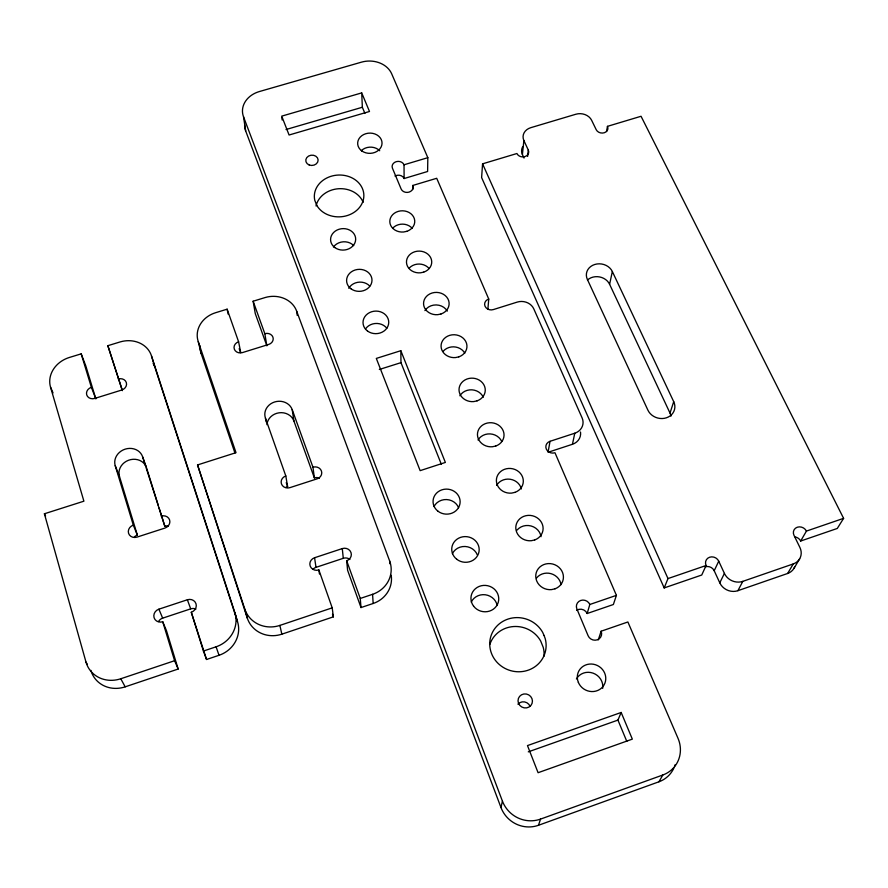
<?xml version="1.0" encoding="UTF-8"?>
<svg xmlns="http://www.w3.org/2000/svg" width="888" height="888" viewBox="0 0 888 888"><rect width="100%" height="100%" fill="white"/><g stroke="black" fill="none" stroke-linecap="round" stroke-linejoin="round"><path stroke-width="1.33" d="M412.765 189.533L412.765 185.47L436.707 178.288L488.744 299.067L487.901 309.046M673.903 767.976A29.304 27.506 39.2 0 1 658.918 781.795L538.494 825.274A29.315 28.405 45.2 0 1 500.987 807.536L245.687 130.958L243.523 116.794A24.154 19.791 -5.5 0 1 259.396 91.542L361.449 62.16A23.887 19.469 -1.7 0 1 391.708 73.871L427.827 157.687L427.605 171.495L404.118 178.532A6.061 5.095 -0.7 0 0 394.994 176.057M523.887 140.548L528.305 150.105A6.116 5.084 4.3 0 1 524.83 156.621A6.116 5.084 4.3 0 1 516.905 153.524L482.561 163.836L481.618 177.589L664.18 587.934L701.742 575.024L706.093 565.501A7.037 6.36 25 0 1 709.601 557.231A7.037 6.36 25 0 1 718.736 561.172L724.408 573.415A14.141 12.71 26.3 0 0 742.812 581.363L793.273 563.924A14.141 12.543 27 0 0 799.888 547.43L794.005 535.364A7.037 6.205 26.4 0 1 797.28 527.228A7.037 6.205 26.4 0 1 806.437 531.091L843.6 518.348L641.047 116.273L607.47 126.351A6.094 5.006 7.1 0 1 604.173 132.778A6.094 5.006 7.1 0 1 596.225 129.726L591.63 120.28A12.155 9.99 6.2 0 0 575.846 114.241L530.802 127.672A12.188 10.079 4.7 0 0 523.887 140.548L522.41 154.512L524.042 158.064M527.616 156.421L528.305 150.105M488.744 299.067A6.405 5.583 4.2 0 0 485.026 306.205A6.405 5.583 4.2 0 0 493.284 309.601L517.216 302.098A12.854 11.211 6 0 1 533.799 308.891L582.095 417.893A13.309 11.921 10.9 0 1 574.78 433.222L550.038 441.303L548.051 452.281L572.449 444.278A13.12 11.788 11.1 0 0 580.519 432.023M606.537 131.48L607.47 126.351M572.449 444.278L574.78 433.222M670.973 416.139A13.964 12.343 15.5 0 0 670.007 413.087L609.601 284.293L612.343 271.539A13.553 11.622 9.1 0 0 594.727 264.491A13.553 11.622 9.1 0 0 587.345 279.376L647.885 410.123A14.164 12.476 15.3 0 0 666.377 417.815A14.164 12.476 15.3 0 0 673.715 401.676L612.343 271.539M500.987 807.536L502.419 801.109L243.523 116.794M576.645 610.322A6.938 6.494 21.2 0 1 587.157 613.519L589.821 604.484L616.416 595.36L554.967 452.747A6.704 6.05 10.5 0 1 546.298 449.062A6.704 6.05 10.5 0 1 550.038 441.303M670.007 413.087L673.715 401.676M598.268 639.926L601.12 631.224L627.883 621.977L677.999 738.283A29.759 27.894 38.4 0 1 662.848 774.991L658.918 781.795M538.494 825.274L540.537 819.102L662.848 774.991M616.416 595.36L613.364 604.517L587.157 613.519M664.18 587.934L667.987 578.576L482.561 163.836M626.817 741.402L617.937 720.101L621.167 712.465L527.483 745.587L538.084 772.715L632.334 739.127L621.167 712.465M794.671 566.91A13.942 12.388 27.4 0 1 787.634 573.47L737.895 590.687A13.931 12.554 26.7 0 1 719.78 582.839L714.207 570.74L718.736 561.172M719.78 582.839L724.408 573.415M737.895 590.687L742.812 581.363M795.093 536.951A6.938 6.127 26.8 0 1 800.654 541.036L806.437 531.091M787.634 573.47L793.273 563.924M793.961 568.375L799.688 558.763M843.6 518.348L837.295 528.449L800.654 541.036M528.282 751.859L617.937 720.101M667.987 578.576L706.093 565.501M81.185 353.857L91.375 387.346L95.849 398.89L85.759 365.756L81.185 353.857L69.375 357.464A26.54 22.944 -18.3 0 0 50.527 387.135L83.894 501.187L44.4 513.775L85.992 662.071A28.893 26.518 -31.4 0 0 120.779 678.754L174.592 660.716L178.166 669.03L125.186 686.835A28.46 26.174 -31.9 0 1 91.397 671.939M178.166 669.03L166.433 630.547L162.726 621.733A7.093 6.549 -26.4 0 1 154.079 617.682A7.093 6.549 -26.4 0 1 158.897 609.179L187.368 599.766A7.06 6.538 -24 0 1 196.015 603.796A7.06 6.538 -24 0 1 191.286 612.254L203.419 651.048L216.095 646.797A28.305 26.407 -24.1 0 0 234.832 612.52L151.515 356.021A25.896 22.489 -15.7 0 0 120.357 341.869L107.848 345.687L122.378 390.653M240.726 352.503L238.606 341.802L227.128 309.179L215.618 312.709A25.919 22.611 -10.5 0 0 198.257 341.614L236.008 452.669L197.547 464.935L244.844 609.19A27.972 26.274 -17.2 0 0 279.875 625.407L332.212 607.858L318.87 569.952A6.904 6.46 -10.6 0 1 310.178 566.011A6.904 6.46 -10.6 0 1 314.574 557.742L342.28 548.584A6.882 6.438 -7.3 0 1 350.982 552.503A6.882 6.438 -7.3 0 1 346.664 560.739L347.608 570.307L361.005 607.559L373.16 603.485A27.206 25.663 -5.7 0 0 391.197 575.224M361.005 607.559L360.262 598.457L372.583 594.316A27.617 25.985 -5.6 0 0 389.654 560.983L296.703 311.277A25.352 22.111 -7.7 0 0 265.323 297.491L253.136 301.221L255.289 313.664L266.855 345.809L264.835 333.699L253.136 301.221M203.419 651.048L206.549 659.484L219.025 655.289A27.883 26.074 -24.6 0 0 237.462 621.445L234.832 612.52M197.547 464.935L247.319 618.159A27.561 25.952 -17.7 0 0 281.84 634.176L333.389 616.849L332.212 607.858M158.53 621.511A6.993 6.46 -26.9 0 1 162.659 618.148L190.698 608.857A6.949 6.46 -24.5 0 1 195.915 609.113M313.053 569.219A6.804 6.383 -10.9 0 1 315.995 567.354L343.29 558.308A6.782 6.36 -7.5 0 1 349.916 559.462M400.832 350.704L376.312 358.419L420.135 470.651L445.365 462.437L400.832 350.704L400.976 362.648L441.292 464.169M379.343 369.475L400.976 362.648M412.765 185.47A6.172 5.206 -0.3 0 1 409.013 192.13A6.172 5.206 -0.3 0 1 401.121 188.966L392.452 168.232A6.138 5.139 -0.7 0 1 396.203 161.672A6.138 5.139 -0.7 0 1 404.029 164.78L427.827 157.687M361.716 92.896L281.718 116.139L289.077 135.009L369.497 111.488L361.716 92.896L362.348 107.259L364.913 113.409M286.014 129.537L362.348 107.259M85.992 662.071L87.39 664.435M120.779 678.754L125.186 686.835M44.4 513.775L45.588 516.028M50.527 387.135L53.047 392.918M158.897 609.179L162.659 618.148M146.087 466.566L142.679 456.987A14.408 12.809 -19.2 0 0 125.186 449.139A14.408 12.809 -19.2 0 0 115.218 465.678L133.322 525.141L137.363 535.131A6.827 6.183 -22.6 0 0 134.365 536.974M115.218 465.678L119.458 476.368L137.363 535.131M187.368 599.766L190.698 608.857M191.286 612.254L206.549 659.484M266.134 421.844L265.445 418.104A14.064 12.61 -9.1 0 1 274.592 401.987A14.064 12.61 -9.1 0 1 292.208 409.634L312.964 467.232L314.363 477.899A6.627 6.072 -8.1 0 1 319.414 478.144M346.664 560.739L360.262 598.457M292.208 409.634L293.884 420.945L314.363 477.899M142.679 456.987L164.835 526.251A6.793 6.172 -20.6 0 1 168.298 525.996M265.445 418.104L285.814 475.979L287.612 486.557A6.649 6.094 -10.4 0 0 286.047 487.279M239.172 348.673L240.537 352.547M286.247 482.65L287.612 486.557M332.478 614.263L333.389 616.849M107.848 345.687L121.956 389.333M216.095 646.797L219.025 655.289M198.257 341.614L201.199 353.646L234.954 453.047M237.462 621.445L155.123 367.898A25.53 22.256 -15.9 0 0 154.124 365.29M146.52 467.765L158.319 505.461M159.13 508.058L164.835 526.251M162.726 621.733L174.592 660.716M151.515 356.021L154.723 366.578M244.844 609.19L247.319 618.159M279.875 625.407L281.84 634.176M227.128 309.179L228.138 314.13M314.574 557.742L315.995 567.354M318.87 569.952L319.458 574.003M296.703 311.277L297.225 315.395M281.862 117.427L282.173 120.002M342.28 548.584L343.29 558.308M372.583 594.316L373.16 603.485M389.654 560.983L389.743 563.714M404.029 164.78L404.118 178.532M522.41 154.512A12.032 9.99 4.7 0 1 522.61 146.864M705.216 566.855A6.938 6.283 25.4 0 1 714.207 570.74M587.49 279.986A13.376 11.511 9.3 0 1 609.601 284.293M91.142 671.162A28.46 26.174 -31.9 0 1 90.898 670.362M153.125 363.447A25.53 22.256 -15.9 0 1 153.813 364.668M119.458 476.368A14.197 12.665 -19.4 0 1 128.427 460.295A14.197 12.665 -19.4 0 1 145.943 466.289M118.282 379.021A6.627 5.772 -16.7 0 1 126.329 382.573A6.627 5.772 -16.7 0 1 121.734 390.043L94.75 398.423A6.649 5.794 -18.1 0 1 86.702 394.849A6.649 5.794 -18.1 0 1 91.375 387.346M161.205 516.15A6.893 6.249 -20.3 0 1 169.619 520.002A6.893 6.249 -20.3 0 1 164.935 528.071L136.963 537.118A6.926 6.26 -22.2 0 1 128.549 533.255A6.926 6.26 -22.2 0 1 133.322 525.141M589.821 604.484A7.037 6.571 20.7 0 0 580.73 600.455A7.037 6.571 20.7 0 0 576.878 608.913L588.1 635.719A7.104 6.66 23.7 0 0 597.291 639.826A7.104 6.66 23.7 0 0 601.12 631.224M540.537 819.102A29.759 28.827 43.6 0 1 502.419 801.109M675.124 764.712A29.304 27.506 39.2 0 1 674.569 766.366M245.687 130.958A23.843 19.625 -5.6 0 1 244.633 124.897M517.948 704.217A7.16 6.893 26.2 0 1 530.103 706.404M576.412 678.965A14.197 13.431 28.7 0 1 593.073 673.148A14.197 13.431 28.7 0 1 602.697 688.333M316.039 205.972A24.442 20.724 -3.3 0 1 338.306 188.756A24.442 20.724 -3.3 0 1 363.17 202.331M361.338 150.649A12.021 10.034 -1.8 0 1 379.72 150.749M392.851 228.027A12.31 10.534 -0.5 0 1 412.343 228.438M459.884 395.782A12.954 11.611 4.1 0 1 471.972 389.832A12.954 11.611 4.1 0 1 483.272 397.225M478.033 440.004A13.12 11.91 6.1 0 1 490.243 433.91A13.12 11.91 6.1 0 1 501.731 441.48M496.647 485.37A13.309 12.21 8.6 0 1 510.145 479.243A13.309 12.21 8.6 0 1 521.378 488.944M517.016 530.125A13.498 12.51 11.9 0 1 531.135 525.996A13.498 12.51 11.9 0 1 541.047 536.685M536.652 577.877A13.709 12.821 16.2 0 1 550.926 573.648A13.709 12.821 16.2 0 1 561.038 584.615M409.29 268.032A12.465 10.789 0.3 0 1 429.026 268.442M424.919 310.611A12.621 11.056 1.3 0 1 436.219 304.928A12.621 11.056 1.3 0 1 447.275 311.1M443.412 351.026A12.776 11.333 2.6 0 1 464.813 353.158M348.773 288.3A12.532 10.9 -2.8 0 1 369.741 286.047M333.488 247.008A12.388 10.634 -3.4 0 1 353.702 245.61M365.501 328.926A12.687 11.178 -2.1 0 1 386.846 328.249M433.988 506.56A13.353 12.365 3.5 0 1 446.631 499.556A13.353 12.365 3.5 0 1 458.596 507.725M452.381 553.668A13.542 12.687 6.4 0 1 465.157 546.486A13.542 12.687 6.4 0 1 477.322 554.878M471.262 602.053A13.742 13.02 10.6 0 1 485.381 594.782A13.742 13.02 10.6 0 1 497.202 605.494M489.854 644.399A27.894 26.618 18.2 0 1 513.641 626.54A27.894 26.618 18.2 0 1 540.681 641.036L543.223 647.33A27.894 26.618 18.2 0 1 543.989 656.232M266.911 424.686A13.864 12.476 -9.2 0 1 279.065 412.809A13.864 12.476 -9.2 0 1 293.884 420.945M201.199 353.646A25.563 22.378 -10.6 0 1 200.2 346.009M264.835 333.699A6.482 5.683 -8.3 0 1 272.927 337.151A6.482 5.683 -8.3 0 1 268.709 344.433L242.402 352.603A6.505 5.705 -9.9 0 1 234.31 349.117A6.505 5.705 -9.9 0 1 238.606 341.802M312.964 467.232A6.727 6.149 -7.9 0 1 321.434 470.973A6.727 6.149 -7.9 0 1 317.149 478.832L289.921 487.645A6.749 6.172 -10.3 0 1 281.452 483.882A6.749 6.172 -10.3 0 1 285.814 475.979M555.033 588.811L551.548 589.61A13.919 12.987 15.8 0 1 536.33 572.394A13.919 12.987 15.8 0 1 558.818 567.221A13.919 12.987 15.8 0 1 555.033 588.811M534.765 539.926L531.313 540.714A13.697 12.665 11.6 0 1 516.394 523.953A13.697 12.665 11.6 0 1 538.616 518.914A13.697 12.665 11.6 0 1 534.765 539.926M515.018 492.352L511.61 493.106A13.498 12.354 8.4 0 1 496.991 476.789A13.498 12.354 8.4 0 1 518.936 471.883A13.498 12.354 8.4 0 1 515.018 492.352M495.804 446.009L492.429 446.753A13.309 12.043 6 0 1 478.077 430.858A13.309 12.043 6 0 1 499.766 426.074A13.309 12.043 6 0 1 495.804 446.009M477.067 400.854L473.748 401.587A13.131 11.744 4 0 1 459.662 386.091A13.131 11.744 4 0 1 481.096 381.429A13.131 11.744 4 0 1 477.067 400.854M458.819 356.865L455.533 357.564A12.965 11.455 2.5 0 1 441.713 342.468A12.965 11.455 2.5 0 1 462.892 337.928A12.965 11.455 2.5 0 1 458.819 356.865M441.025 313.975L437.773 314.663A12.798 11.167 1.3 0 1 424.209 299.944A12.798 11.167 1.3 0 1 445.143 295.504A12.798 11.167 1.3 0 1 441.025 313.975M423.676 272.15L420.468 272.816A12.632 10.889 0.3 0 1 407.137 258.464A12.632 10.889 0.3 0 1 427.838 254.135A12.632 10.889 0.3 0 1 423.676 272.15M406.748 231.346L403.574 232.001A12.476 10.634 -0.5 0 1 390.487 217.993A12.476 10.634 -0.5 0 1 410.955 213.764A12.476 10.634 -0.5 0 1 406.748 231.346M544.067 635.497L542.657 632.345A28.327 26.962 17.6 0 0 495.127 628.127A28.327 26.962 17.6 0 0 512.62 671.139A28.327 26.962 17.6 0 0 545.243 638.716L544.067 635.497M316.727 205.283L314.785 200.322A24.775 20.912 -3.3 0 1 345.199 175.569A24.775 20.912 -3.3 0 1 358.219 208.924A24.775 20.912 -3.3 0 1 316.727 205.283M518.514 703.296A7.271 6.982 25.2 0 0 530.869 705.494A7.271 6.982 25.2 0 0 526.318 694.016A7.271 6.982 25.2 0 0 518.514 703.296M578.377 682.439A14.419 13.609 27.9 0 0 602.819 686.724A14.419 13.609 27.9 0 0 593.428 664.235A14.419 13.609 27.9 0 0 578.377 682.439M361.882 150.971A12.188 10.123 -1.8 0 0 381.818 145.022A12.188 10.123 -1.8 0 0 365.856 133.7A12.188 10.123 -1.8 0 0 361.882 150.971M309.168 164.968A6.172 5.15 -4.2 0 0 318.115 159.884A6.172 5.15 -4.2 0 0 308.569 156.066A6.172 5.15 -4.2 0 0 309.168 164.968M350.96 288.767A12.71 11.011 -2.8 0 0 371.761 282.306A12.71 11.011 -2.8 0 0 355.167 269.985A12.71 11.011 -2.8 0 0 350.96 288.767M334.854 247.563A12.554 10.734 -3.3 0 0 355.433 241.27A12.554 10.734 -3.3 0 0 339.094 229.248A12.554 10.734 -3.3 0 0 334.854 247.563M367.477 331.002A12.865 11.289 -2.1 0 0 388.511 324.386A12.865 11.289 -2.1 0 0 371.639 311.755A12.865 11.289 -2.1 0 0 367.477 331.002M437.939 511.188A13.553 12.521 3.4 0 0 459.94 503.862A13.553 12.521 3.4 0 0 441.891 489.843A13.553 12.521 3.4 0 0 437.939 511.188M456.743 559.262A13.742 12.843 6.2 0 0 478.998 551.748A13.742 12.843 6.2 0 0 460.628 537.351A13.742 12.843 6.2 0 0 456.743 559.262M473.559 606.104A13.942 13.187 10.3 0 0 497.535 604.229A13.942 13.187 10.3 0 0 483.416 585.425A13.942 13.187 10.3 0 0 473.559 606.104"/></g></svg>
